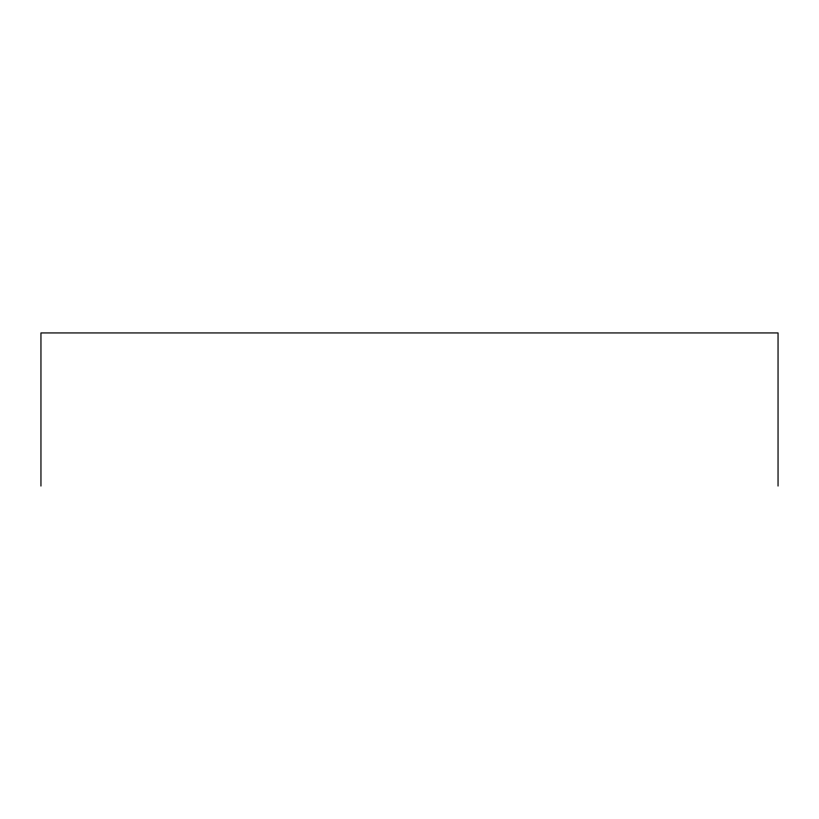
<?xml version="1.0" encoding="UTF-8"?>
<svg xmlns="http://www.w3.org/2000/svg" width="819" height="819" viewBox="0 0 819 819"><rect width="100%" height="100%" fill="white"/><g stroke="black" fill="none" stroke-linecap="round" stroke-linejoin="round"><path stroke-width="1.23" d="M778.05 486.066L778.05 332.934L40.95 332.934L40.95 486.066"/></g></svg>
